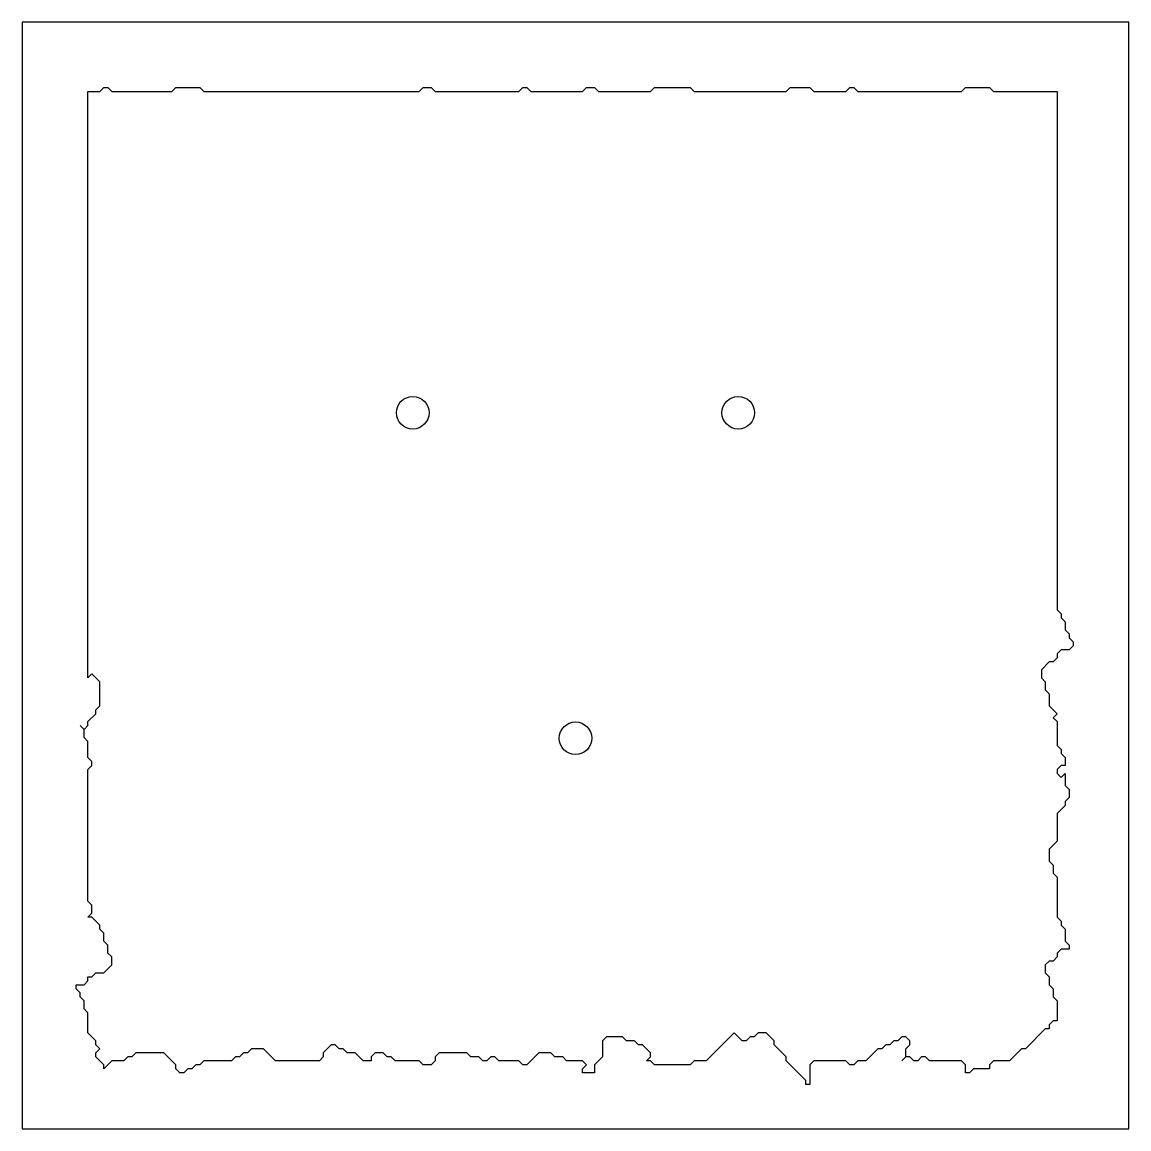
# Model space of a CAD drawing. Header units: metres. Extents: x 580 to 920, y 880 to 1220.
import ezdxf

# ---------------------------------------------------------------- set-up
doc = ezdxf.new("R2010")
doc.units = ezdxf.units.M

msp = doc.modelspace()

# ---------------------------------------------------------------- linework, layer by layer
at = {"layer": 'CIRCLES'}
for centre in [(700, 1100), (800, 1100), (750, 1000)]:
    msp.add_circle(centre, 5, dxfattribs=at)
at = {"layer": 'CONTOUR_1'}
msp.add_lwpolyline([(820.81, 893.58), (820.81, 894.81), (814.68, 900.94), (814.68, 902.16), (811, 905.84), (811, 907.06), (808.55, 909.51), (806.1, 909.51), (804.88, 908.29), (803.65, 908.29), (802.43, 907.06), (801.2, 907.06), (798.75, 909.51), (790.17, 900.94), (786.5, 900.94), (785.27, 899.71), (774.24, 899.71), (773.02, 900.94), (771.79, 900.94), (773.02, 902.16), (773.02, 903.39), (770.57, 905.84), (769.34, 905.84), (768.11, 907.06), (765.66, 907.06), (764.44, 908.29), (759.54, 908.29), (758.31, 907.06), (758.31, 902.16), (755.86, 899.71), (755.86, 897.26), (752.18, 897.26), (752.18, 898.49), (753.41, 899.71), (752.18, 900.94), (747.28, 900.94), (746.06, 902.16), (743.61, 902.16), (742.38, 903.39), (738.7, 903.39), (735.03, 899.71), (733.8, 899.71), (732.58, 900.94), (726.45, 900.94), (725.22, 902.16), (724, 902.16), (722.77, 900.94), (721.55, 900.94), (720.32, 902.16), (717.87, 902.16), (716.65, 903.39), (708.07, 903.39), (706.84, 902.16), (706.84, 900.94), (705.62, 899.71), (703.17, 899.71), (701.94, 900.94), (694.59, 900.94), (693.36, 902.16), (692.14, 902.16), (690.91, 903.39), (688.46, 903.39), (687.24, 902.16), (687.24, 900.94), (684.79, 900.94), (682.33, 903.39), (679.88, 903.39), (678.66, 904.61), (677.43, 904.61), (676.21, 905.84), (674.98, 905.84), (672.53, 903.39), (672.53, 902.16), (671.31, 900.94), (657.83, 900.94), (654.15, 904.61), (650.47, 904.61), (649.25, 903.39), (648.02, 903.39), (646.8, 902.16), (645.57, 902.16), (644.35, 900.94), (635.77, 900.94), (634.54, 899.71), (633.32, 899.71), (632.09, 898.49), (630.87, 898.49), (629.64, 897.26), (628.42, 897.26), (627.19, 898.49), (627.19, 899.71), (623.51, 903.39), (614.94, 903.39), (613.71, 902.16), (612.49, 902.16), (611.26, 900.94), (607.58, 900.94), (605.13, 898.49), (605.13, 899.71), (602.68, 902.16), (602.68, 903.39), (603.91, 904.61), (602.68, 905.84), (602.68, 907.06), (600.23, 909.51), (600.23, 915.64), (599.01, 916.87), (599.01, 919.32), (597.78, 920.54), (597.78, 921.77), (596.56, 922.99), (596.56, 924.22), (599.01, 924.22), (600.23, 925.45), (600.23, 926.67), (601.46, 926.67), (602.68, 927.9), (605.13, 927.9), (607.58, 930.35), (607.58, 932.8), (606.36, 934.02), (606.36, 936.47), (605.13, 937.7), (605.13, 940.15), (603.91, 941.38), (603.91, 942.6), (601.46, 945.05), (600.23, 945.05), (601.46, 946.28), (601.46, 948.73), (600.23, 949.95), (600.23, 990.39), (601.46, 991.62), (601.46, 992.84), (600.23, 994.07), (600.23, 998.97), (599.01, 1000.2), (599.01, 1002.65), (597.78, 1003.87), (599.01, 1002.65), (600.23, 1003.87), (600.23, 1005.1), (602.68, 1007.55), (602.68, 1008.77), (603.91, 1010), (603.91, 1017.35), (601.46, 1019.8), (600.23, 1018.58), (600.23, 1198.71), (603.91, 1198.71), (605.13, 1199.94), (606.36, 1199.94), (607.58, 1198.71), (625.97, 1198.71), (627.19, 1199.94), (634.54, 1199.94), (635.77, 1198.71), (701.94, 1198.71), (703.17, 1199.94), (705.62, 1199.94), (706.84, 1198.71), (732.58, 1198.71), (733.8, 1199.94), (735.03, 1199.94), (736.25, 1198.71), (752.18, 1198.71), (753.41, 1199.94), (755.86, 1199.94), (757.09, 1198.71), (773.02, 1198.71), (774.24, 1199.94), (785.27, 1199.94), (786.5, 1198.71), (814.68, 1198.71), (815.91, 1199.94), (822.03, 1199.94), (823.26, 1198.71), (833.06, 1198.71), (834.29, 1199.94), (835.51, 1199.94), (836.74, 1198.71), (868.6, 1198.71), (869.82, 1199.94), (877.18, 1199.94), (878.4, 1198.71), (898.01, 1198.71), (898.01, 1039.41), (899.23, 1038.18), (899.23, 1036.96), (900.46, 1035.73), (900.46, 1033.28), (901.69, 1032.06), (901.69, 1030.83), (902.91, 1029.61), (902.91, 1028.38), (901.69, 1027.16), (899.23, 1027.16), (898.01, 1025.93), (898.01, 1024.7), (896.78, 1023.48), (895.56, 1023.48), (893.11, 1021.03), (893.11, 1018.58), (894.33, 1017.35), (894.33, 1014.9), (895.56, 1013.68), (895.56, 1010), (898.01, 1007.55), (896.78, 1006.32), (898.01, 1005.1), (898.01, 997.75), (899.23, 996.52), (899.23, 995.29), (900.46, 994.07), (900.46, 991.62), (899.23, 991.62), (898.01, 990.39), (898.01, 989.17), (899.23, 987.94), (900.46, 989.17), (900.46, 985.49), (901.69, 984.27), (901.69, 981.81), (900.46, 980.59), (900.46, 979.36), (898.01, 976.91), (898.01, 968.34), (895.56, 965.88), (895.56, 962.21), (896.78, 960.98), (896.78, 958.53), (898.01, 957.31), (898.01, 945.05), (899.23, 943.83), (899.23, 942.6), (900.46, 941.38), (900.46, 937.7), (901.69, 936.47), (901.69, 935.25), (899.23, 935.25), (898.01, 934.02), (898.01, 932.8), (896.78, 931.57), (895.56, 931.57), (894.33, 930.35), (894.33, 927.9), (895.56, 926.67), (895.56, 924.22), (896.78, 922.99), (896.78, 920.54), (898.01, 919.32), (898.01, 913.19), (896.78, 913.19), (895.56, 911.97), (895.56, 910.74), (894.33, 910.74), (888.21, 904.61), (886.98, 904.61), (883.3, 900.94), (878.4, 900.94), (877.18, 899.71), (877.18, 898.49), (872.28, 898.49), (871.05, 897.26), (869.82, 897.26), (869.82, 899.71), (868.6, 900.94), (858.8, 900.94), (857.57, 902.16), (856.34, 902.16), (855.12, 900.94), (853.89, 900.94), (852.67, 902.16), (851.44, 902.16), (850.22, 900.94), (851.44, 902.16), (851.44, 904.61), (852.67, 905.84), (852.67, 907.06), (851.44, 908.29), (850.22, 908.29), (848.99, 907.06), (847.77, 907.06), (846.54, 905.84), (845.32, 905.84), (844.09, 904.61), (842.87, 904.61), (839.19, 900.94), (836.74, 900.94), (835.51, 899.71), (834.29, 899.71), (833.06, 900.94), (823.26, 900.94), (822.03, 899.71), (822.03, 893.58), (820.81, 893.58)], close=True, dxfattribs=at)
at = {"layer": 'FRAME'}
msp.add_lwpolyline([(580, 880), (920, 880), (920, 1220), (580, 1220), (580, 880)], close=True, dxfattribs=at)

doc.saveas('drawing.dxf')
